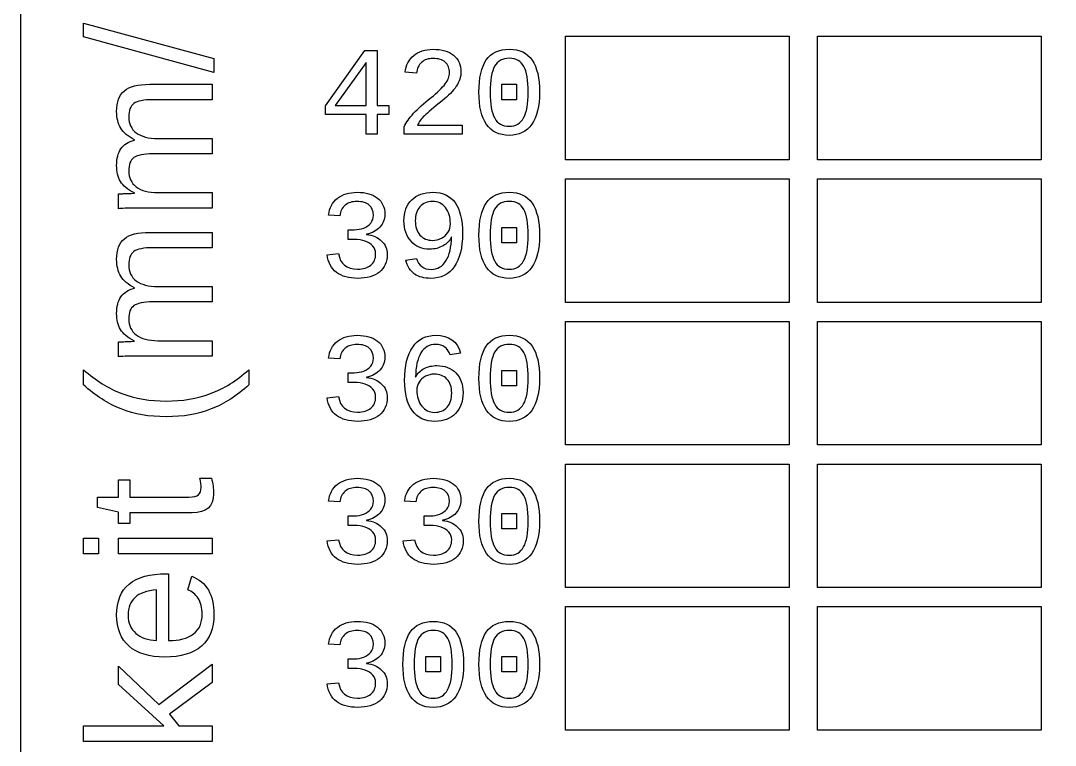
# Model space of a CAD drawing. Extents: x 0 to 218, y 0 to 155.
# Drawn here: x 0.1 to 57.7, y 76.7 to 117.1 of the extents above; entities that cross this region are included whole.
import ezdxf

# ---------------------------------------------------------------- set-up
doc = ezdxf.new("R2010")
doc.units = 0
doc.layers.add('Ebene_1', color=7, linetype='CONTINUOUS')

msp = doc.modelspace()

# ---------------------------------------------------------------- linework, layer by layer
at = {"layer": 'Ebene_1', "color": 7}
for points in [[(0.131722, 154.868278), (217.86828, 154.868278), (217.86828, 154.868278), (217.86828, 0.131717), (217.86828, 0.131717), (0.131722, 0.131717), (0.131722, 0.131717), (0.131722, 154.868278), (0.131722, 154.868278)], [(10.883717, 114.180852), (3.629724, 116.16316), (3.629724, 116.925215), (10.883717, 114.962199)], [(30.458334, 116.202077), (42.89375, 116.202077), (42.89375, 116.202077), (42.89375, 109.322907), (42.89375, 109.322907), (30.458334, 109.322907), (30.458334, 109.322907), (30.458334, 116.202077), (30.458334, 116.202077)], [(44.481251, 116.202077), (56.916667, 116.202077), (56.916667, 116.202077), (56.916667, 109.322907), (56.916667, 109.322907), (44.481251, 109.322907), (44.481251, 109.322907), (44.481251, 116.202077), (44.481251, 116.202077)], [(19.972494, 111.848074), (19.972494, 110.749088), (19.352377, 110.749088), (19.352377, 111.848074), (17.099284, 111.848074), (17.099284, 112.330386), (19.28692, 115.396523), (19.972494, 115.396523), (19.972494, 112.337278), (20.620172, 112.337278), (20.620172, 111.848074)], [(19.352377, 114.724727), (17.629829, 112.337278), (19.352377, 112.337278)], [(26.914361, 112.661115), (26.914361, 113.518944), (27.723959, 113.518944), (27.723959, 112.661115)], [(28.375083, 113.074529)], [(29.005535, 113.074529)], [(30.458334, 108.264569), (42.89375, 108.264569), (42.89375, 108.264569), (42.89375, 101.3854), (42.89375, 101.3854), (30.458334, 101.3854), (30.458334, 101.3854), (30.458334, 108.264569), (30.458334, 108.264569)], [(44.481251, 108.264569), (56.916667, 108.264569), (56.916667, 108.264569), (56.916667, 101.3854), (56.916667, 101.3854), (44.481251, 101.3854), (44.481251, 101.3854), (44.481251, 108.264569), (44.481251, 108.264569)], [(24.044597, 105.760094)], [(26.914361, 104.702448), (26.914361, 105.560278), (27.723959, 105.560278), (27.723959, 104.702448)], [(24.719835, 105.212324)], [(28.375083, 105.11586)], [(29.005535, 105.11586)], [(20.5306, 104.065104)], [(30.458334, 100.327062), (42.89375, 100.327062), (42.89375, 100.327062), (42.89375, 93.447892), (42.89375, 93.447892), (30.458334, 93.447892), (30.458334, 93.447892), (30.458334, 100.327062), (30.458334, 100.327062)], [(44.481251, 100.327062), (56.916667, 100.327062), (56.916667, 100.327062), (56.916667, 93.447892), (56.916667, 93.447892), (44.481251, 93.447892), (44.481251, 93.447892), (44.481251, 100.327062), (44.481251, 100.327062)], [(26.914361, 96.743782), (26.914361, 97.601611), (27.723959, 97.601611), (27.723959, 96.743782)], [(28.375083, 97.157193)], [(29.005535, 97.157193)], [(24.12039, 96.340705)], [(24.750842, 96.368267)], [(20.5306, 96.106438)], [(30.458334, 92.389554), (42.89375, 92.389554), (42.89375, 92.389554), (42.89375, 85.510384), (42.89375, 85.510384), (30.458334, 85.510384), (30.458334, 85.510384), (30.458334, 92.389554), (30.458334, 92.389554)], [(44.481251, 92.389554), (56.916667, 92.389554), (56.916667, 92.389554), (56.916667, 85.510384), (56.916667, 85.510384), (44.481251, 85.510384), (44.481251, 85.510384), (44.481251, 92.389554), (44.481251, 92.389554)], [(26.914361, 88.785115), (26.914361, 89.642945), (27.723959, 89.642945), (27.723959, 88.785115)], [(28.375083, 89.198527)], [(29.005535, 89.198527)], [(4.459303, 87.388344), (3.629724, 87.388344), (3.629724, 88.256508), (4.459303, 88.256508)], [(10.787254, 87.388344), (5.568624, 87.388344), (5.568624, 88.256508), (10.787254, 88.256508)], [(20.5306, 88.147766)], [(24.761176, 88.147766)], [(30.458334, 84.452046), (42.89375, 84.452046), (42.89375, 84.452046), (42.89375, 77.572877), (42.89375, 77.572877), (30.458334, 77.572877), (30.458334, 77.572877), (30.458334, 84.452046), (30.458334, 84.452046)], [(44.481251, 84.452046), (56.916667, 84.452046), (56.916667, 84.452046), (56.916667, 77.572877), (56.916667, 77.572877), (44.481251, 77.572877), (44.481251, 77.572877), (44.481251, 84.452046), (44.481251, 84.452046)], [(10.787254, 80.225988), (8.404626, 78.460721), (8.930348, 77.824067), (10.787254, 77.824067), (10.787254, 76.955903), (3.629724, 76.955903), (3.629724, 77.824067), (8.100769, 77.824067), (5.568624, 80.115056), (5.568624, 81.132737), (7.811381, 79.015381), (10.787254, 81.243669)], [(22.683784, 80.826449), (22.683784, 81.684276), (23.49338, 81.684276), (23.49338, 80.826449)], [(24.144504, 81.23986)], [(24.774956, 81.23986)], [(26.914361, 80.826449), (26.914361, 81.684276), (27.723959, 81.684276), (27.723959, 80.826449)], [(28.375083, 81.23986)], [(29.005535, 81.23986)], [(20.5306, 80.189099)]]:
    msp.add_lwpolyline(points, close=True, dxfattribs=at)
for points in [[(22.156684, 114.139062), (21.522788, 114.19763)], [(7.309775, 113.519986), (10.787254, 113.519986), (10.787254, 112.661468), (7.478585, 112.661468)], [(22.218697, 111.252071), (24.709501, 111.252071), (24.709501, 110.749088), (21.471112, 110.749088)], [(21.471112, 110.749088), (21.471112, 111.152165)], [(6.460903, 110.413887), (6.460903, 110.428357)], [(7.763149, 110.505527), (10.787254, 110.505527), (10.787254, 109.647104)], [(10.787254, 109.647104), (7.478585, 109.647104)], [(5.568624, 106.598882), (5.568624, 107.418815)], [(6.460903, 107.457305), (6.460903, 107.471775)], [(7.763149, 107.491163), (10.787254, 107.491163), (10.787254, 106.627822), (6.682768, 106.627822)], [(17.891656, 106.197619), (17.268094, 106.245853)], [(18.701254, 104.888485), (18.349854, 104.888485), (18.349854, 105.42592), (18.687473, 105.42592)], [(7.309775, 105.282071), (10.787254, 105.282071), (10.787254, 104.423647), (7.478585, 104.423647)], [(19.379937, 105.177873), (19.379937, 105.164088)], [(17.185412, 104.037545), (17.826199, 104.096113)], [(21.560684, 103.734378), (22.153239, 103.827395)], [(6.460903, 102.175972), (6.460903, 102.190442)], [(7.763149, 102.267706), (10.787254, 102.267706), (10.787254, 101.409188)], [(10.787254, 101.409188), (7.478585, 101.409188)], [(5.568624, 98.360967), (5.568624, 99.1809)], [(6.460903, 99.21939), (6.460903, 99.23386)], [(7.763149, 99.253248), (10.787254, 99.253248), (10.787254, 98.389907), (6.682768, 98.389907)], [(24.616484, 98.562792), (24.023925, 98.455996)], [(17.891656, 98.238953), (17.268094, 98.287184)], [(3.629724, 96.798277), (3.629724, 97.637503)], [(12.832263, 97.637503), (12.832263, 96.798277)], [(18.701254, 96.929818), (18.349854, 96.929818), (18.349854, 97.467253), (18.687473, 97.467253)], [(19.379937, 97.219206), (19.379937, 97.205422)], [(17.185412, 96.078879), (17.826199, 96.137444)], [(8.24064, 95.018541), (8.221347, 95.018541)], [(10.107192, 91.598939), (10.748669, 91.598939)], [(9.682757, 89.679332), (6.200454, 89.679332), (6.200454, 89.07644), (5.568624, 89.07644), (5.568624, 89.713093), (4.401425, 89.96872), (4.401425, 90.547496), (5.568624, 90.547496), (5.568624, 91.512122), (6.200454, 91.512122), (6.200454, 90.547496), (9.494655, 90.547496)], [(17.891656, 90.280286), (17.268094, 90.328517)], [(22.122233, 90.280286), (21.498671, 90.328517)], [(18.701254, 88.971149), (18.349854, 88.971149), (18.349854, 89.508584), (18.687473, 89.508584)], [(19.379937, 89.260537), (19.379937, 89.246752)], [(22.931831, 88.971149), (22.58043, 88.971149), (22.58043, 89.508584), (22.918052, 89.508584)], [(23.610514, 89.260537), (23.610514, 89.246752)], [(17.185412, 88.120212), (17.826199, 88.178778)], [(21.415988, 88.120212), (22.056778, 88.178778)], [(8.245463, 86.283844), (8.361218, 86.283844), (8.361218, 82.560384)], [(9.431954, 85.381917), (9.648995, 86.143973)], [(7.695626, 82.57003), (7.695626, 85.386741)], [(17.891656, 82.32162), (17.268094, 82.369851)], [(18.701254, 81.012483), (18.349854, 81.012483), (18.349854, 81.549917), (18.687473, 81.549917)], [(19.379937, 81.301871), (19.379937, 81.288086)], [(17.185412, 80.161546), (17.826199, 80.220111)]]:
    msp.add_lwpolyline(points, dxfattribs=at)
for points in [[(22.001654, 115.124359), (22.274965, 115.354032), (22.634404, 115.468868), (23.079969, 115.468868)], [(23.079969, 115.468868), (23.569173, 115.468868), (23.95043, 115.358625), (24.223741, 115.138139)], [(26.042752, 114.872868), (26.316063, 115.270201), (26.745551, 115.468868), (27.331217, 115.468868)], [(27.331217, 115.468868), (27.903103, 115.468868), (28.324554, 115.267905), (28.595568, 114.865978)], [(21.522788, 114.19763), (21.568721, 114.588074), (21.728343, 114.896984), (22.001654, 115.124359)], [(22.442627, 114.741954), (22.281856, 114.599557), (22.186542, 114.398593), (22.156684, 114.139062)], [(23.079969, 114.958995), (22.818143, 114.958995), (22.605695, 114.886648), (22.442627, 114.741954)], [(23.758654, 114.752289), (23.600179, 114.890093), (23.373951, 114.958995), (23.079969, 114.958995)], [(23.996366, 114.163178), (23.996366, 114.418115), (23.917129, 114.614485), (23.758654, 114.752289)], [(24.223741, 115.138139), (24.497053, 114.917653), (24.633708, 114.605298), (24.633708, 114.201075)], [(25.632785, 113.074529), (25.632785, 113.876088), (25.769441, 114.475534), (26.042752, 114.872868)], [(27.331217, 114.965885), (26.949961, 114.965885), (26.675502, 114.818894), (26.507839, 114.524914)], [(28.130481, 114.518022), (27.96971, 114.816597), (27.703288, 114.965885), (27.331217, 114.965885)], [(28.595568, 114.865978), (28.868879, 114.466346), (29.005535, 113.869196), (29.005535, 113.074529)], [(23.755209, 113.539616), (23.915981, 113.755509), (23.996366, 113.963363), (23.996366, 114.163178)], [(24.633708, 114.201075), (24.633708, 113.93695), (24.546433, 113.672826), (24.371882, 113.408703)], [(26.507839, 114.524914), (26.342474, 114.230932), (26.259792, 113.74747), (26.259792, 113.074529)], [(28.375083, 113.074529), (28.375083, 113.740581), (28.293549, 114.221745), (28.130481, 114.518022)], [(5.90142, 113.158251), (6.187592, 113.399407), (6.657044, 113.519986), (7.309775, 113.519986)], [(22.966283, 112.778249), (23.331462, 113.069934), (23.594438, 113.323723), (23.755209, 113.539616)], [(5.472161, 112.010345), (5.472161, 112.537674), (5.615247, 112.920309), (5.90142, 113.158251)], [(24.371882, 113.408703), (24.197329, 113.146875), (23.93665, 112.878157), (23.589845, 112.60255)], [(26.053086, 111.289967), (25.772886, 111.698786), (25.632785, 112.29364), (25.632785, 113.074529)], [(26.259792, 113.074529), (26.259792, 112.419961), (26.343624, 111.941092), (26.511287, 111.637924)], [(28.120144, 111.651703), (28.290103, 111.961761), (28.375083, 112.436037), (28.375083, 113.074529)], [(29.005535, 113.074529), (29.005535, 112.298233), (28.861989, 111.704527), (28.574896, 111.293412)], [(6.431965, 112.454073), (6.239039, 112.31581), (6.142577, 112.066615), (6.142577, 111.706488)], [(7.478585, 112.661468), (6.973763, 112.661468), (6.62489, 112.592336), (6.431965, 112.454073)], [(21.994764, 111.90664), (22.233625, 112.161576), (22.557464, 112.452113), (22.966283, 112.778249)], [(23.589845, 112.60255), (23.116719, 112.225885), (22.788286, 111.947981), (22.604547, 111.768837)], [(5.703671, 111.07948), (5.549331, 111.336714), (5.472161, 111.647002), (5.472161, 112.010345)], [(6.142577, 111.706488), (6.142577, 111.327068), (6.284055, 111.031249), (6.567012, 110.819031)], [(21.471112, 111.152165), (21.583651, 111.402508), (21.758202, 111.654), (21.994764, 111.90664)], [(22.604547, 111.768837), (22.423105, 111.591988), (22.294488, 111.419732), (22.218697, 111.252071)], [(27.310548, 110.680188), (26.752443, 110.680188), (26.333289, 110.883448), (26.053086, 111.289967)], [(26.511287, 111.637924), (26.681244, 111.337052), (26.949961, 111.186616), (27.317438, 111.186616)], [(28.574896, 111.293412), (28.290102, 110.884596), (27.868653, 110.680188), (27.310548, 110.680188)], [(27.317438, 111.186616), (27.682617, 111.186616), (27.950186, 111.341645), (28.120144, 111.651703)], [(6.460903, 110.428357), (6.110422, 110.608421), (5.858012, 110.825462), (5.703671, 111.07948)], [(6.567012, 110.819031), (6.846754, 110.610028), (7.245466, 110.505527), (7.763149, 110.505527)], [(5.708494, 109.931573), (5.86605, 110.163083), (6.116853, 110.323855), (6.460903, 110.413887)], [(5.472161, 108.995885), (5.472161, 109.391382), (5.550939, 109.703278), (5.708494, 109.931573)], [(6.431965, 109.439709), (6.239039, 109.301445), (6.142577, 109.05225), (6.142577, 108.692123)], [(7.478585, 109.647104), (6.973763, 109.647104), (6.62489, 109.577972), (6.431965, 109.439709)], [(5.689202, 108.113252), (5.544508, 108.354408), (5.472161, 108.648619), (5.472161, 108.995885)], [(6.142577, 108.692123), (6.142577, 108.322349), (6.284055, 108.029746), (6.567012, 107.814313)], [(6.460903, 107.471775), (6.09113, 107.658269), (5.833896, 107.872095), (5.689202, 108.113252)], [(6.567012, 107.814313), (6.849969, 107.598879), (7.248682, 107.491163), (7.763149, 107.491163)], [(5.568624, 107.418815), (5.584701, 107.422015), (5.628109, 107.425215), (5.698848, 107.428415)], [(5.698848, 107.428415), (5.769587, 107.431615), (5.851581, 107.434815), (5.944828, 107.438015)], [(5.944828, 107.438015), (6.03486, 107.444415), (6.206885, 107.450845), (6.460903, 107.457305)], [(17.268094, 106.245853), (17.314029, 106.643187), (17.478245, 106.953245), (17.760743, 107.176027)], [(17.760743, 107.176027), (18.045537, 107.39881), (18.410717, 107.510201), (18.856283, 107.510201)], [(18.856283, 107.510201), (19.34319, 107.510201), (19.721002, 107.402255), (19.989719, 107.186362)], [(19.989719, 107.186362), (20.260734, 106.972767), (20.396241, 106.674193), (20.396241, 106.290639)], [(21.891413, 107.083011), (22.1808, 107.367804), (22.575837, 107.510201), (23.076524, 107.510201)], [(23.076524, 107.510201), (24.172065, 107.510201), (24.719835, 106.744242), (24.719835, 105.212324)], [(26.042752, 106.914201), (26.316063, 107.311535), (26.745551, 107.510201), (27.331217, 107.510201)], [(27.331217, 107.510201), (27.903103, 107.510201), (28.324554, 107.309238), (28.595568, 106.907311)], [(6.682768, 106.627822), (6.075053, 106.627822), (5.703671, 106.618175), (5.568624, 106.598882)], [(18.184489, 106.790178), (18.016828, 106.650077), (17.919217, 106.452558), (17.891656, 106.197619)], [(18.849393, 107.000328), (18.576082, 107.000328), (18.354447, 106.930278), (18.184489, 106.790178)], [(19.528077, 106.793623), (19.376492, 106.931426), (19.150264, 107.000328), (18.849393, 107.000328)], [(19.758898, 106.225181), (19.758898, 106.468635), (19.681958, 106.658115), (19.528077, 106.793623)], [(21.460774, 105.928903), (21.460774, 106.415811), (21.604321, 106.800513), (21.891413, 107.083011)], [(22.34961, 106.707495), (22.177356, 106.50768), (22.091229, 106.24815), (22.091229, 105.928903)], [(23.055855, 107.007218), (22.75728, 107.007218), (22.521865, 106.90731), (22.34961, 106.707495)], [(23.768989, 106.659264), (23.58525, 106.891233), (23.347538, 107.007218), (23.055855, 107.007218)], [(24.044597, 105.760094), (24.044597, 106.129867), (23.952728, 106.42959), (23.768989, 106.659264)], [(25.632785, 105.11586), (25.632785, 105.917419), (25.769441, 106.516866), (26.042752, 106.914201)], [(26.507839, 106.566245), (26.342474, 106.272265), (26.259792, 105.788803), (26.259792, 105.11586)], [(27.331217, 107.007218), (26.949961, 107.007218), (26.675502, 106.860227), (26.507839, 106.566245)], [(28.130481, 106.559355), (27.96971, 106.85793), (27.703288, 107.007218), (27.331217, 107.007218)], [(28.375083, 105.11586), (28.375083, 105.781911), (28.293549, 106.263076), (28.130481, 106.559355)], [(28.595568, 106.907311), (28.868879, 106.507679), (29.005535, 105.910529), (29.005535, 105.11586)], [(19.617649, 105.801435), (19.711815, 105.920864), (19.758898, 106.062113), (19.758898, 106.225181)], [(20.396241, 106.290639), (20.396241, 106.017328), (20.30552, 105.779616), (20.124078, 105.577502)], [(18.687473, 105.42592), (18.884992, 105.42592), (19.065285, 105.458074), (19.228353, 105.522382)], [(19.228353, 105.522382), (19.393718, 105.588988), (19.523483, 105.682006), (19.617649, 105.801435)], [(20.124078, 105.577502), (19.942636, 105.375391), (19.694589, 105.242181), (19.379937, 105.177873)], [(21.853517, 104.781686), (21.591689, 105.075668), (21.460774, 105.458074), (21.460774, 105.928903)], [(22.091229, 105.928903), (22.091229, 105.600471), (22.177356, 105.335199), (22.34961, 105.133087)], [(23.910239, 105.281225), (23.999811, 105.423621), (24.044597, 105.583245), (24.044597, 105.760094)], [(5.472161, 103.77243), (5.472161, 104.299759), (5.615247, 104.682394), (5.90142, 104.920336)], [(5.90142, 104.920336), (6.187592, 105.161492), (6.657044, 105.282071), (7.309775, 105.282071)], [(19.304145, 104.792021), (19.125, 104.85633), (18.924037, 104.888485), (18.701254, 104.888485)], [(19.379937, 105.164088), (19.726744, 105.125044), (20.004648, 105.003319), (20.213651, 104.79891)], [(20.213651, 104.79891), (20.42495, 104.5945), (20.5306, 104.349898), (20.5306, 104.065104)], [(22.34961, 105.133087), (22.521865, 104.93327), (22.754983, 104.833362), (23.048965, 104.833362)], [(23.048965, 104.833362), (23.223516, 104.833362), (23.387732, 104.872406), (23.541614, 104.950495)], [(23.541614, 104.950495), (23.69779, 105.030881), (23.820666, 105.141124), (23.910239, 105.281225)], [(24.106608, 105.029733), (24.014739, 104.823028), (23.857413, 104.656515), (23.634631, 104.530194)], [(23.799995, 103.699926), (23.99981, 104.021469), (24.102015, 104.464738), (24.106608, 105.029733)], [(24.719835, 105.212324), (24.719835, 104.417655), (24.567103, 103.80328), (24.261638, 103.369197)], [(26.053086, 103.331301), (25.772886, 103.740119), (25.632785, 104.334972), (25.632785, 105.11586)], [(26.259792, 105.11586), (26.259792, 104.461293), (26.343624, 103.982426), (26.511287, 103.679257)], [(28.120144, 103.693037), (28.290103, 104.003095), (28.375083, 104.477369), (28.375083, 105.11586)], [(29.005535, 105.11586), (29.005535, 104.339565), (28.861989, 103.745861), (28.574896, 103.334746)], [(7.478585, 104.423647), (6.973763, 104.423647), (6.62489, 104.354515), (6.431965, 104.216252)], [(19.727892, 104.51986), (19.624539, 104.639289), (19.48329, 104.730009), (19.304145, 104.792021)], [(19.886367, 104.085776), (19.886367, 104.258032), (19.833542, 104.402727), (19.727892, 104.51986)], [(22.900825, 104.34416), (22.466742, 104.34416), (22.11764, 104.490002), (21.853517, 104.781686)], [(23.634631, 104.530194), (23.411848, 104.406172), (23.167246, 104.34416), (22.900825, 104.34416)], [(5.703671, 102.841565), (5.549331, 103.098799), (5.472161, 103.409087), (5.472161, 103.77243)], [(6.431965, 104.216252), (6.239039, 104.077989), (6.142577, 103.828794), (6.142577, 103.468667)], [(17.705621, 103.055692), (17.41164, 103.278477), (17.238236, 103.605761), (17.185412, 104.037545)], [(17.826199, 104.096113), (17.908882, 103.521931), (18.26143, 103.234839), (18.883844, 103.234839)], [(19.617649, 103.451879), (19.796794, 103.596573), (19.886367, 103.807872), (19.886367, 104.085776)], [(20.5306, 104.065107), (20.5306, 103.637914), (20.385905, 103.307185), (20.096517, 103.072919)], [(22.049888, 102.959231), (21.82251, 103.120002), (21.659442, 103.378384), (21.560684, 103.734378)], [(22.153239, 103.827395), (22.277264, 103.42317), (22.550575, 103.221057), (22.973172, 103.221057)], [(22.973172, 103.221057), (23.326869, 103.221057), (23.602477, 103.38068), (23.799995, 103.699926)], [(26.511287, 103.679257), (26.681244, 103.378385), (26.949961, 103.227949), (27.317438, 103.227949)], [(27.317438, 103.227949), (27.682617, 103.227949), (27.950186, 103.382978), (28.120144, 103.693037)], [(6.142577, 103.468667), (6.142577, 103.089247), (6.284055, 102.793428), (6.567012, 102.58121)], [(18.883844, 103.234839), (19.196199, 103.234839), (19.440801, 103.307186), (19.617649, 103.451879)], [(20.096517, 103.072919), (19.807129, 102.838652), (19.402905, 102.721518), (18.883844, 102.721518)], [(24.261638, 103.369197), (23.956173, 102.937411), (23.523239, 102.721518), (22.962838, 102.721518)], [(27.310548, 102.721518), (26.752443, 102.721518), (26.333289, 102.924779), (26.053086, 103.331301)], [(28.574896, 103.334746), (28.290102, 102.925928), (27.868653, 102.721518), (27.310548, 102.721518)], [(6.460903, 102.190442), (6.110422, 102.370506), (5.858012, 102.587547), (5.703671, 102.841565)], [(6.567012, 102.58121), (6.846754, 102.372207), (7.245466, 102.267706), (7.763149, 102.267706)], [(18.883844, 102.721518), (18.392343, 102.721518), (17.999603, 102.83291), (17.705621, 103.055692)], [(22.962838, 102.721518), (22.583877, 102.721518), (22.27956, 102.800756), (22.049888, 102.959231)], [(5.708494, 101.693658), (5.86605, 101.925168), (6.116853, 102.08594), (6.460903, 102.175972)], [(5.472161, 100.75797), (5.472161, 101.153467), (5.550939, 101.465363), (5.708494, 101.693658)], [(7.478585, 101.409188), (6.973763, 101.409188), (6.62489, 101.340056), (6.431965, 101.201794)], [(6.431965, 101.201794), (6.239039, 101.06353), (6.142577, 100.814335), (6.142577, 100.454208)], [(5.689202, 99.875337), (5.544508, 100.116493), (5.472161, 100.410704), (5.472161, 100.75797)], [(6.142577, 100.454208), (6.142577, 100.084434), (6.284055, 99.791831), (6.567012, 99.576398)], [(6.460903, 99.23386), (6.09113, 99.420354), (5.833896, 99.63418), (5.689202, 99.875337)], [(5.568624, 99.1809), (5.584701, 99.1841), (5.628109, 99.1873), (5.698848, 99.1905)], [(5.698848, 99.1905), (5.769587, 99.1937), (5.851581, 99.1969), (5.944828, 99.2001)], [(5.944828, 99.2001), (6.03486, 99.2065), (6.206885, 99.21293), (6.460903, 99.21939)], [(6.567012, 99.576398), (6.849969, 99.360964), (7.248682, 99.253248), (7.763149, 99.253248)], [(17.268094, 98.287184), (17.314029, 98.684519), (17.478245, 98.994578), (17.760743, 99.217361)], [(17.760743, 99.217361), (18.045537, 99.440144), (18.410717, 99.551535), (18.856283, 99.551535)], [(18.849393, 99.041662), (18.576082, 99.041662), (18.354447, 98.971611), (18.184489, 98.831511)], [(19.528077, 98.834956), (19.376492, 98.97276), (19.150264, 99.041662), (18.849393, 99.041662)], [(18.856283, 99.551535), (19.34319, 99.551535), (19.721002, 99.443588), (19.989719, 99.227696)], [(19.989719, 99.227696), (20.260734, 99.014099), (20.396241, 98.715525), (20.396241, 98.331972)], [(21.949978, 98.896966), (22.253147, 99.333345), (22.680339, 99.551535), (23.231554, 99.551535)], [(23.224664, 99.048551), (22.873264, 99.048551), (22.599953, 98.888928), (22.404731, 98.569682)], [(24.023925, 98.455996), (23.9022, 98.851033), (23.635779, 99.048551), (23.224664, 99.048551)], [(23.231554, 99.551535), (23.964212, 99.551535), (24.425855, 99.221954), (24.616484, 98.562792)], [(26.042752, 98.955535), (26.316063, 99.352868), (26.745551, 99.551535), (27.331217, 99.551535)], [(27.331217, 99.048551), (26.949961, 99.048551), (26.675502, 98.90156), (26.507839, 98.607578)], [(27.331217, 99.551535), (27.903103, 99.551535), (28.324554, 99.350571), (28.595568, 98.948642)], [(28.130481, 98.600689), (27.96971, 98.899264), (27.703288, 99.048551), (27.331217, 99.048551)], [(18.184489, 98.831511), (18.016828, 98.691411), (17.919217, 98.493891), (17.891656, 98.238953)], [(19.758898, 98.266515), (19.758898, 98.509968), (19.681958, 98.699449), (19.528077, 98.834956)], [(21.495226, 97.043505), (21.495226, 97.842767), (21.64681, 98.460587), (21.949978, 98.896966)], [(22.404731, 98.569682), (22.209509, 98.250438), (22.111898, 97.802576), (22.111898, 97.226096)], [(25.632785, 97.157193), (25.632785, 97.958752), (25.769441, 98.558199), (26.042752, 98.955535)], [(26.507839, 98.607578), (26.342474, 98.313598), (26.259792, 97.830136), (26.259792, 97.157193)], [(28.375083, 97.157193), (28.375083, 97.823245), (28.293549, 98.30441), (28.130481, 98.600689)], [(28.595568, 98.948642), (28.868879, 98.549012), (29.005535, 97.951862), (29.005535, 97.157193)], [(6.682768, 98.389907), (6.075053, 98.389907), (5.703671, 98.38026), (5.568624, 98.360967)], [(19.617649, 97.842768), (19.711815, 97.962198), (19.758898, 98.103447), (19.758898, 98.266515)], [(20.396241, 98.331972), (20.396241, 98.058661), (20.30552, 97.820949), (20.124078, 97.618836)], [(3.629724, 97.637503), (4.298532, 97.036218), (5.00914, 96.594097), (5.761549, 96.311141)], [(10.690792, 96.306318), (11.439985, 96.586059), (12.153809, 97.029787), (12.832263, 97.637503)], [(18.687473, 97.467253), (18.884992, 97.467253), (19.065285, 97.499407), (19.228353, 97.563715)], [(19.228353, 97.563715), (19.393718, 97.63032), (19.523483, 97.723337), (19.617649, 97.842768)], [(20.124078, 97.618836), (19.942636, 97.416724), (19.694589, 97.283514), (19.379937, 97.219206)], [(22.111898, 97.226096), (22.224438, 97.435098), (22.382913, 97.593572), (22.587323, 97.701518)], [(22.587323, 97.701518), (22.791731, 97.811761), (23.025997, 97.866883), (23.290122, 97.866883)], [(23.141982, 97.388016), (22.972024, 97.388016), (22.811253, 97.348971), (22.659668, 97.270882)], [(23.855116, 97.112407), (23.680565, 97.296146), (23.442854, 97.388016), (23.141982, 97.388016)], [(23.290122, 97.866883), (23.731094, 97.866883), (24.08479, 97.730227), (24.35121, 97.456916)], [(24.35121, 97.456916), (24.617631, 97.185903), (24.750842, 96.82302), (24.750842, 96.368267)], [(5.718141, 95.452623), (4.978594, 95.745226), (4.282455, 96.193777), (3.629724, 96.798277)], [(12.832263, 96.798277), (12.176317, 96.190562), (11.47857, 95.742011), (10.739023, 95.452623)], [(19.304145, 96.833354), (19.125, 96.897664), (18.924037, 96.929818), (18.701254, 96.929818)], [(19.727892, 96.561193), (19.624539, 96.680622), (19.48329, 96.771343), (19.304145, 96.833354)], [(19.379937, 97.205422), (19.726744, 97.166378), (20.004648, 97.044651), (20.213651, 96.840241)], [(20.213651, 96.840241), (20.42495, 96.635833), (20.5306, 96.391232), (20.5306, 96.106438)], [(21.932754, 95.355407), (21.641069, 95.752743), (21.495226, 96.315442), (21.495226, 97.043505)], [(22.30138, 96.950488), (22.216401, 96.81498), (22.173911, 96.6611), (22.173911, 96.488845)], [(22.659668, 97.270882), (22.508084, 97.19509), (22.388655, 97.088291), (22.30138, 96.950488)], [(24.12039, 96.340705), (24.12039, 96.671434), (24.031965, 96.928668), (23.855116, 97.112407)], [(26.053086, 95.372634), (25.772886, 95.781453), (25.632785, 96.376306), (25.632785, 97.157193)], [(26.259792, 97.157193), (26.259792, 96.502625), (26.343624, 96.023756), (26.511287, 95.720588)], [(28.120144, 95.73437), (28.290103, 96.044428), (28.375083, 96.518703), (28.375083, 97.157193)], [(29.005535, 97.157193), (29.005535, 96.380899), (28.861989, 95.787194), (28.574896, 95.376079)], [(5.761549, 96.311141), (6.513958, 96.031399), (7.337106, 95.891528), (8.230993, 95.891528)], [(8.230993, 95.891528), (9.121665, 95.891528), (9.941598, 96.029791), (10.690792, 96.306318)], [(19.886367, 96.12711), (19.886367, 96.299364), (19.833542, 96.444058), (19.727892, 96.561193)], [(22.173911, 96.488845), (22.173911, 96.139742), (22.26578, 95.848057), (22.449517, 95.613791)], [(23.858561, 95.551778), (24.033114, 95.744704), (24.12039, 96.007679), (24.12039, 96.340705)], [(24.750842, 96.368267), (24.750842, 95.881359), (24.610741, 95.492064), (24.330541, 95.20038)], [(17.705621, 95.097026), (17.41164, 95.319809), (17.238236, 95.647093), (17.185412, 96.078879)], [(17.826199, 96.137444), (17.908882, 95.563263), (18.26143, 95.276173), (18.883844, 95.276173)], [(19.617649, 95.493213), (19.796794, 95.637906), (19.886367, 95.849205), (19.886367, 96.12711)], [(20.5306, 96.10644), (20.5306, 95.679248), (20.385905, 95.348518), (20.096517, 95.114253)], [(22.449517, 95.613791), (22.635553, 95.379524), (22.873264, 95.26239), (23.162651, 95.26239)], [(26.511287, 95.720588), (26.681244, 95.419716), (26.949961, 95.26928), (27.317438, 95.26928)], [(27.317438, 95.26928), (27.682617, 95.26928), (27.950186, 95.42431), (28.120144, 95.73437)], [(8.221347, 95.018541), (7.29209, 95.018541), (6.457688, 95.163235), (5.718141, 95.452623)], [(10.739023, 95.452623), (9.99626, 95.163235), (9.163466, 95.018541), (8.24064, 95.018541)], [(18.883844, 94.762852), (18.392343, 94.762852), (17.999603, 94.874243), (17.705621, 95.097026)], [(18.883844, 95.276173), (19.196199, 95.276173), (19.440801, 95.348519), (19.617649, 95.493213)], [(20.096517, 95.114253), (19.807129, 94.879985), (19.402905, 94.762852), (18.883844, 94.762852)], [(23.183323, 94.762852), (22.641294, 94.762852), (22.224438, 94.96037), (21.932754, 95.355407)], [(23.162651, 95.26239), (23.454337, 95.26239), (23.686307, 95.358853), (23.858561, 95.551778)], [(24.330541, 95.20038), (24.052636, 94.908695), (23.67023, 94.762852), (23.183323, 94.762852)], [(27.310548, 94.762852), (26.752443, 94.762852), (26.333289, 94.966113), (26.053086, 95.372634)], [(28.574896, 95.376079), (28.290102, 94.967261), (27.868653, 94.762852), (27.310548, 94.762852)], [(10.174716, 91.097333), (10.174716, 91.213088), (10.152208, 91.38029), (10.107192, 91.598939)], [(10.748669, 91.598939), (10.825839, 91.312766), (10.864425, 91.020162), (10.864425, 90.721128)], [(17.760743, 91.258694), (18.045537, 91.481477), (18.410717, 91.592868), (18.856283, 91.592868)], [(18.856283, 91.592868), (19.34319, 91.592868), (19.721002, 91.484922), (19.989719, 91.269029)], [(21.99132, 91.258694), (22.276114, 91.481477), (22.641294, 91.592868), (23.086861, 91.592868)], [(23.086861, 91.592868), (23.573767, 91.592868), (23.951579, 91.484922), (24.220297, 91.269029)], [(26.042752, 90.996865), (26.316063, 91.394201), (26.745551, 91.592868), (27.331217, 91.592868)], [(27.331217, 91.592868), (27.903103, 91.592868), (28.324554, 91.391904), (28.595568, 90.989976)], [(10.025199, 90.668074), (10.124877, 90.751674), (10.174716, 90.894761), (10.174716, 91.097333)], [(17.268094, 90.328517), (17.314029, 90.725853), (17.478245, 91.035912), (17.760743, 91.258694)], [(18.849393, 91.082995), (18.576082, 91.082995), (18.354447, 91.012944), (18.184489, 90.872842)], [(19.528077, 90.876289), (19.376492, 91.014093), (19.150264, 91.082995), (18.849393, 91.082995)], [(19.989719, 91.269029), (20.260734, 91.055433), (20.396241, 90.756857), (20.396241, 90.373303)], [(21.498671, 90.328517), (21.544606, 90.725853), (21.708822, 91.035912), (21.99132, 91.258694)], [(23.079969, 91.082995), (22.80666, 91.082995), (22.585025, 91.012944), (22.415066, 90.872842)], [(23.758654, 90.876289), (23.607069, 91.014093), (23.380841, 91.082995), (23.079969, 91.082995)], [(24.220297, 91.269029), (24.491311, 91.055433), (24.626818, 90.756857), (24.626818, 90.373303)], [(25.632785, 89.198527), (25.632785, 90.000086), (25.769441, 90.599532), (26.042752, 90.996865)], [(27.331217, 91.089885), (26.949961, 91.089885), (26.675502, 90.942894), (26.507839, 90.648912)], [(28.130481, 90.642022), (27.96971, 90.940597), (27.703288, 91.089885), (27.331217, 91.089885)], [(28.595568, 90.989976), (28.868879, 90.590345), (29.005535, 89.993196), (29.005535, 89.198527)], [(9.494655, 90.547496), (9.745457, 90.547496), (9.922306, 90.587688), (10.025199, 90.668074)], [(10.864425, 90.721128), (10.864425, 90.026597), (10.470535, 89.679332), (9.682757, 89.679332)], [(18.184489, 90.872842), (18.016828, 90.732741), (17.919217, 90.535223), (17.891656, 90.280286)], [(19.758898, 90.307848), (19.758898, 90.551302), (19.681958, 90.740782), (19.528077, 90.876289)], [(22.415066, 90.872842), (22.247405, 90.732741), (22.149794, 90.535223), (22.122233, 90.280286)], [(23.989474, 90.307848), (23.989474, 90.551302), (23.912534, 90.740782), (23.758654, 90.876289)], [(26.507839, 90.648912), (26.342474, 90.35493), (26.259792, 89.871468), (26.259792, 89.198527)], [(28.375083, 89.198527), (28.375083, 89.864578), (28.293549, 90.345743), (28.130481, 90.642022)], [(19.228353, 89.605048), (19.393718, 89.671653), (19.523483, 89.764671), (19.617649, 89.884102)], [(19.617649, 89.884102), (19.711815, 90.003531), (19.758898, 90.14478), (19.758898, 90.307848)], [(20.396241, 90.373303), (20.396241, 90.099992), (20.30552, 89.862281), (20.124078, 89.660169)], [(23.458932, 89.605048), (23.624296, 89.671653), (23.754061, 89.764671), (23.848226, 89.884102)], [(23.848226, 89.884102), (23.942391, 90.003531), (23.989474, 90.14478), (23.989474, 90.307848)], [(24.626818, 90.373303), (24.626818, 90.099992), (24.536097, 89.862281), (24.354655, 89.660169)], [(18.687473, 89.508584), (18.884992, 89.508584), (19.065285, 89.540739), (19.228353, 89.605048)], [(20.124078, 89.660169), (19.942636, 89.458057), (19.694589, 89.324847), (19.379937, 89.260537)], [(22.918052, 89.508584), (23.11557, 89.508584), (23.295864, 89.540739), (23.458932, 89.605048)], [(24.354655, 89.660169), (24.173214, 89.458057), (23.925167, 89.324847), (23.610514, 89.260537)], [(19.304145, 88.874687), (19.125, 88.938995), (18.924037, 88.971149), (18.701254, 88.971149)], [(19.727892, 88.602524), (19.624539, 88.721955), (19.48329, 88.812676), (19.304145, 88.874687)], [(19.379937, 89.246752), (19.726744, 89.207709), (20.004648, 89.085982), (20.213651, 88.881572)], [(20.213651, 88.881572), (20.42495, 88.677164), (20.5306, 88.432562), (20.5306, 88.147766)], [(23.534721, 88.874687), (23.355577, 88.938995), (23.154614, 88.971149), (22.931831, 88.971149)], [(23.95847, 88.602524), (23.855117, 88.721955), (23.713867, 88.812676), (23.534721, 88.874687)], [(23.610514, 89.246752), (23.957321, 89.207709), (24.235225, 89.085982), (24.444227, 88.881572)], [(24.444227, 88.881572), (24.655526, 88.677164), (24.761176, 88.432562), (24.761176, 88.147766)], [(26.053086, 87.413968), (25.772886, 87.822786), (25.632785, 88.417639), (25.632785, 89.198527)], [(26.259792, 89.198527), (26.259792, 88.543958), (26.343624, 88.06509), (26.511287, 87.761921)], [(28.120144, 87.775701), (28.290103, 88.085761), (28.375083, 88.560036), (28.375083, 89.198527)], [(29.005535, 89.198527), (29.005535, 88.422232), (28.861989, 87.828528), (28.574896, 87.417413)], [(17.705621, 87.138359), (17.41164, 87.361142), (17.238236, 87.688426), (17.185412, 88.120212)], [(17.826199, 88.178778), (17.908882, 87.604595), (18.26143, 87.317503), (18.883844, 87.317503)], [(19.617649, 87.534546), (19.796794, 87.67924), (19.886367, 87.890539), (19.886367, 88.168443)], [(19.886367, 88.168443), (19.886367, 88.340697), (19.833542, 88.485391), (19.727892, 88.602524)], [(20.5306, 88.147771), (20.5306, 87.72058), (20.385905, 87.389851), (20.096517, 87.155584)], [(21.936199, 87.138359), (21.642217, 87.361142), (21.468813, 87.688426), (21.415988, 88.120212)], [(22.056778, 88.178778), (22.13946, 87.604595), (22.492007, 87.317503), (23.11442, 87.317503)], [(23.848226, 87.534546), (24.027372, 87.67924), (24.116945, 87.890539), (24.116945, 88.168443)], [(24.116945, 88.168443), (24.116945, 88.340697), (24.06412, 88.485391), (23.95847, 88.602524)], [(24.761176, 88.147771), (24.761176, 87.72058), (24.616483, 87.389851), (24.327096, 87.155584)], [(18.883844, 87.317503), (19.196199, 87.317503), (19.440801, 87.389851), (19.617649, 87.534546)], [(23.11442, 87.317503), (23.426777, 87.317503), (23.671379, 87.389851), (23.848226, 87.534546)], [(26.511287, 87.761921), (26.681244, 87.46105), (26.949961, 87.310614), (27.317438, 87.310614)], [(27.317438, 87.310614), (27.682617, 87.310614), (27.950186, 87.465643), (28.120144, 87.775701)], [(18.883844, 86.804185), (18.392343, 86.804185), (17.999603, 86.915577), (17.705621, 87.138359)], [(20.096517, 87.155584), (19.807129, 86.921318), (19.402905, 86.804185), (18.883844, 86.804185)], [(23.11442, 86.804185), (22.62292, 86.804185), (22.230179, 86.915577), (21.936199, 87.138359)], [(24.327096, 87.155584), (24.037707, 86.921318), (23.633482, 86.804185), (23.11442, 86.804185)], [(27.310548, 86.804185), (26.752443, 86.804185), (26.333289, 87.007446), (26.053086, 87.413968)], [(28.574896, 87.417413), (28.290102, 87.008594), (27.868653, 86.804185), (27.310548, 86.804185)], [(5.472161, 83.983209), (5.472161, 85.516965), (6.396595, 86.283844), (8.245463, 86.283844)], [(9.648995, 86.143973), (10.472143, 85.832077), (10.883717, 85.123076), (10.883717, 84.016971)], [(7.695626, 85.386741), (7.145788, 85.338507), (6.745468, 85.198636), (6.494665, 84.967128)], [(10.005907, 84.918897), (9.854782, 85.147191), (9.663464, 85.301531), (9.431954, 85.381917)], [(6.494665, 84.967128), (6.240647, 84.735617), (6.113638, 84.402821), (6.113638, 83.968739)], [(10.232594, 84.016971), (10.232594, 84.393175), (10.157032, 84.693817), (10.005907, 84.918897)], [(6.161869, 82.251704), (5.702064, 82.656847), (5.472161, 83.234015), (5.472161, 83.983209)], [(6.113638, 83.968739), (6.113638, 83.547519), (6.255116, 83.213115), (6.538073, 82.965527)], [(9.745457, 82.931766), (10.070215, 83.179353), (10.232594, 83.541088), (10.232594, 84.016971)], [(10.883717, 84.016971), (10.883717, 83.245269), (10.653814, 82.656847), (10.194009, 82.251704)], [(17.760743, 83.300028), (18.045537, 83.52281), (18.410717, 83.634202), (18.856283, 83.634202)], [(18.856283, 83.634202), (19.34319, 83.634202), (19.721002, 83.526255), (19.989719, 83.310362)], [(21.812176, 83.038199), (22.085487, 83.435534), (22.514975, 83.634202), (23.100641, 83.634202)], [(23.100641, 83.634202), (23.672527, 83.634202), (24.093977, 83.433238), (24.364992, 83.031309)], [(26.042752, 83.038199), (26.316063, 83.435534), (26.745551, 83.634202), (27.331217, 83.634202)], [(27.331217, 83.634202), (27.903103, 83.634202), (28.324554, 83.433238), (28.595568, 83.031309)], [(6.538073, 82.965527), (6.817815, 82.721155), (7.203666, 82.589322), (7.695626, 82.57003)], [(8.361218, 82.560384), (8.959287, 82.560384), (9.4207, 82.684178), (9.745457, 82.931766)], [(17.268094, 82.369851), (17.314029, 82.767184), (17.478245, 83.077243), (17.760743, 83.300028)], [(18.184489, 82.914175), (18.016828, 82.774075), (17.919217, 82.576556), (17.891656, 82.32162)], [(18.849393, 83.124326), (18.576082, 83.124326), (18.354447, 83.054276), (18.184489, 82.914175)], [(19.528077, 82.91762), (19.376492, 83.055424), (19.150264, 83.124326), (18.849393, 83.124326)], [(19.758898, 82.349181), (19.758898, 82.592633), (19.681958, 82.782113), (19.528077, 82.91762)], [(19.989719, 83.310362), (20.260734, 83.096766), (20.396241, 82.798191), (20.396241, 82.414637)], [(21.402209, 81.23986), (21.402209, 82.041419), (21.538864, 82.640865), (21.812176, 83.038199)], [(23.100641, 83.131216), (22.719383, 83.131216), (22.444924, 82.984225), (22.277263, 82.690245)], [(23.899902, 82.683355), (23.739131, 82.981929), (23.47271, 83.131216), (23.100641, 83.131216)], [(24.364992, 83.031309), (24.638301, 82.631679), (24.774956, 82.034529), (24.774956, 81.23986)], [(25.632785, 81.23986), (25.632785, 82.041419), (25.769441, 82.640865), (26.042752, 83.038199)], [(27.331217, 83.131216), (26.949961, 83.131216), (26.675502, 82.984225), (26.507839, 82.690245)], [(28.130481, 82.683355), (27.96971, 82.981929), (27.703288, 83.131216), (27.331217, 83.131216)], [(28.595568, 83.031309), (28.868879, 82.631679), (29.005535, 82.034529), (29.005535, 81.23986)], [(19.617649, 81.925433), (19.711815, 82.044864), (19.758898, 82.186113), (19.758898, 82.349181)], [(20.396241, 82.414637), (20.396241, 82.141326), (20.30552, 81.903614), (20.124078, 81.701503)], [(22.277263, 82.690245), (22.111898, 82.396263), (22.029216, 81.912801), (22.029216, 81.23986)], [(24.144504, 81.23986), (24.144504, 81.905912), (24.06297, 82.387077), (23.899902, 82.683355)], [(26.507839, 82.690245), (26.342474, 82.396263), (26.259792, 81.912801), (26.259792, 81.23986)], [(28.375083, 81.23986), (28.375083, 81.905912), (28.293549, 82.387077), (28.130481, 82.683355)], [(8.144177, 81.648812), (7.282444, 81.648812), (6.621674, 81.849776), (6.161869, 82.251704)], [(10.194009, 82.251704), (9.734203, 81.849776), (9.050926, 81.648812), (8.144177, 81.648812)], [(19.228353, 81.646382), (19.393718, 81.712986), (19.523483, 81.806003), (19.617649, 81.925433)], [(18.687473, 81.549917), (18.884992, 81.549917), (19.065285, 81.582072), (19.228353, 81.646382)], [(20.124078, 81.701503), (19.942636, 81.499391), (19.694589, 81.36618), (19.379937, 81.301871)], [(19.379937, 81.288086), (19.726744, 81.24904), (20.004648, 81.127314), (20.213651, 80.922905)], [(21.82251, 79.455301), (21.542309, 79.864118), (21.402209, 80.458971), (21.402209, 81.23986)], [(22.029216, 81.23986), (22.029216, 80.585292), (22.113046, 80.106423), (22.280708, 79.803255)], [(23.889567, 79.817034), (24.059525, 80.127094), (24.144504, 80.60137), (24.144504, 81.23986)], [(24.774956, 81.23986), (24.774956, 80.463566), (24.631411, 79.869861), (24.34432, 79.458746)], [(26.053086, 79.455301), (25.772886, 79.864118), (25.632785, 80.458971), (25.632785, 81.23986)], [(26.259792, 81.23986), (26.259792, 80.585292), (26.343624, 80.106423), (26.511287, 79.803255)], [(28.120144, 79.817034), (28.290103, 80.127094), (28.375083, 80.60137), (28.375083, 81.23986)], [(29.005535, 81.23986), (29.005535, 80.463566), (28.861989, 79.869861), (28.574896, 79.458746)], [(19.304145, 80.916021), (19.125, 80.980329), (18.924037, 81.012483), (18.701254, 81.012483)], [(19.727892, 80.643857), (19.624539, 80.763288), (19.48329, 80.85401), (19.304145, 80.916021)], [(19.886367, 80.209776), (19.886367, 80.382031), (19.833542, 80.526724), (19.727892, 80.643857)], [(20.213651, 80.922905), (20.42495, 80.718497), (20.5306, 80.473895), (20.5306, 80.189099)], [(17.705621, 79.179693), (17.41164, 79.402475), (17.238236, 79.72976), (17.185412, 80.161546)], [(17.826199, 80.220111), (17.908882, 79.645928), (18.26143, 79.358837), (18.883844, 79.358837)], [(19.617649, 79.575877), (19.796794, 79.720572), (19.886367, 79.931872), (19.886367, 80.209776)], [(20.5306, 80.189105), (20.5306, 79.761914), (20.385905, 79.431184), (20.096517, 79.196917)], [(18.883844, 79.358837), (19.196199, 79.358837), (19.440801, 79.431184), (19.617649, 79.575877)], [(22.280708, 79.803255), (22.450665, 79.502383), (22.719383, 79.351947), (23.086861, 79.351947)], [(24.34432, 79.458746), (24.059526, 79.049928), (23.638076, 78.845519), (23.079969, 78.845519)], [(23.086861, 79.351947), (23.452041, 79.351947), (23.71961, 79.506976), (23.889567, 79.817034)], [(26.511287, 79.803255), (26.681244, 79.502383), (26.949961, 79.351947), (27.317438, 79.351947)], [(28.574896, 79.458746), (28.290102, 79.049928), (27.868653, 78.845519), (27.310548, 78.845519)], [(27.317438, 79.351947), (27.682617, 79.351947), (27.950186, 79.506976), (28.120144, 79.817034)], [(18.883844, 78.845519), (18.392343, 78.845519), (17.999603, 78.95691), (17.705621, 79.179693)], [(20.096517, 79.196917), (19.807129, 78.962651), (19.402905, 78.845519), (18.883844, 78.845519)], [(23.079969, 78.845519), (22.521864, 78.845519), (22.102711, 79.04878), (21.82251, 79.455301)], [(27.310548, 78.845519), (26.752443, 78.845519), (26.333289, 79.04878), (26.053086, 79.455301)]]:
    msp.add_open_spline(points, degree=3, dxfattribs=at)

doc.saveas('drawing.dxf')
